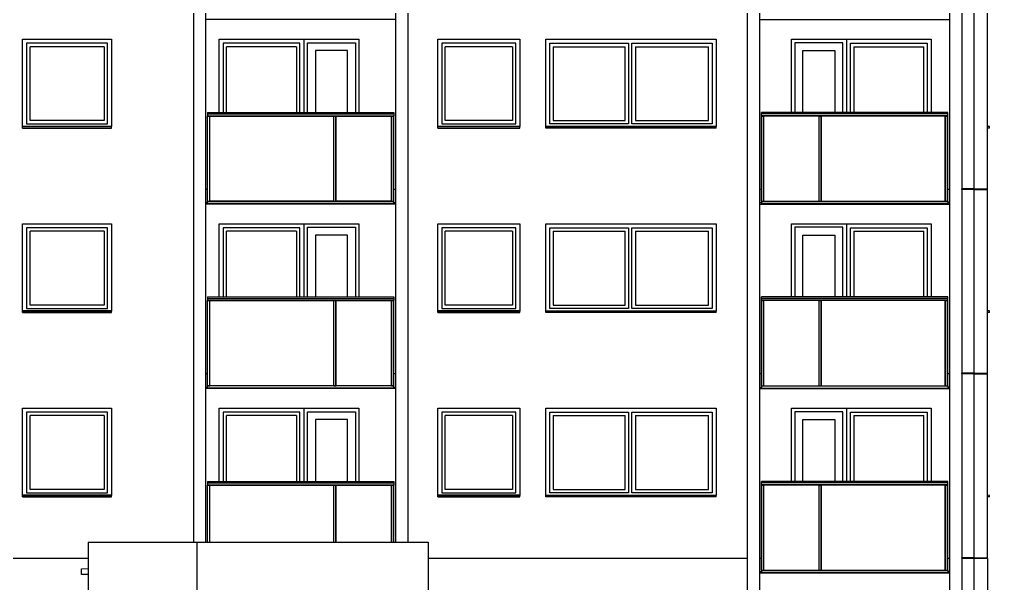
# Model space of a CAD drawing. Header units: millimetres. Extents: x 48 to 4070, y 10 to 629.
# Drawn here: x 3334.9 to 3620.8, y 158.4 to 324.8 of the extents above; entities that cross this region are included whole.
import ezdxf
from ezdxf.xclip import XClip

# ---------------------------------------------------------------- set-up
doc = ezdxf.new("R2010")
doc.units = ezdxf.units.MM
doc.header["$MEASUREMENT"] = 0
doc.header["$XCLIPFRAME"] = 0
for name, color, linetype in [('A--------P-', 7, 'Continuous'), ('A-01SC-----Ytterväggar2', 7, 'Continuous'), ('A1', 1, 'Continuous')]:
    doc.layers.add(name, color=color, linetype=linetype)

# ---------------------------------------------------------------- blocks, each defined once
blk = doc.blocks.new('Drawing_3_3', base_point=(3616.51, 55.57))
at = {"layer": 'A-01SC-----Ytterväggar2'}
for p, q in [((3386.18, 329.17), (3386.18, 274.77)), ((3389.78, 329.17), (3389.78, 274.77)), ((3445.78, 329.17), (3445.78, 274.77)), ((3449.38, 329.17), (3449.38, 274.77)), ((3549.38, 329.17), (3549.38, 274.77)), ((3552.98, 329.17), (3552.98, 274.77)), ((3608.98, 329.17), (3608.98, 274.77)), ((3612.58, 329.17), (3612.58, 274.77)), ((3386.18, 274.77), (3386.18, 220.37)), ((3389.78, 274.77), (3389.78, 220.37)), ((3445.78, 274.77), (3445.78, 220.37)), ((3449.38, 274.77), (3449.38, 220.37)), ((3549.38, 274.77), (3549.38, 220.37)), ((3552.98, 274.77), (3552.98, 220.37)), ((3608.98, 274.77), (3608.98, 220.37)), ((3612.58, 274.77), (3612.58, 274.87)), ((3612.58, 274.67), (3612.58, 274.77)), ((3612.58, 274.77), (3612.58, 220.37)), ((3386.18, 220.37), (3386.18, 170.67)), ((3389.78, 220.37), (3389.78, 170.67)), ((3445.78, 220.37), (3445.78, 170.67)), ((3449.38, 220.37), (3449.38, 170.67)), ((3549.38, 220.37), (3549.38, 165.97)), ((3552.98, 220.37), (3552.98, 165.97)), ((3608.98, 220.37), (3608.98, 165.97)), ((3612.58, 220.37), (3612.58, 220.47)), ((3612.58, 220.27), (3612.58, 220.37)), ((3612.58, 220.37), (3612.58, 165.97)), ((3549.38, 165.97), (3549.38, 111.57)), ((3552.98, 165.97), (3552.98, 111.57)), ((3608.98, 165.97), (3608.98, 111.57)), ((3612.58, 165.97), (3612.58, 166.07)), ((3612.58, 165.97), (3612.58, 111.57))]:
    blk.add_line(p, q, dxfattribs=at)
at = {"layer": 'A1'}
for p, q in [((3616.18, 329.07), (3616.18, 274.87)), ((3620.18, 274.87), (3620.18, 329.07)), ((3445.78, 324.77), (3389.78, 324.77)), ((3552.98, 324.77), (3608.98, 324.77)), ((3335.85, 293.22), (3335.85, 318.97)), ((3335.85, 318.97), (3362.05, 318.97)), ((3337.05, 317.77), (3337.05, 293.97)), ((3360.85, 317.77), (3337.05, 317.77)), ((3360.85, 293.97), (3360.85, 317.77)), ((3362.05, 318.97), (3362.05, 293.22)), ((3393.76, 297.37), (3393.76, 318.97)), ((3393.76, 318.97), (3434.96, 318.97)), ((3394.96, 317.77), (3394.96, 297.37)), ((3417.56, 317.77), (3394.96, 317.77)), ((3417.56, 297.37), (3417.56, 317.77)), ((3418.76, 318.97), (3418.76, 317.77)), ((3418.76, 317.77), (3418.76, 297.37)), ((3419.8, 297.37), (3419.8, 317.93)), ((3419.8, 317.93), (3433.92, 317.93)), ((3419.82, 297.37), (3419.82, 317.91)), ((3419.82, 317.91), (3433.9, 317.91)), ((3433.9, 317.91), (3433.9, 297.37)), ((3433.92, 317.93), (3433.92, 297.37)), ((3434.96, 318.97), (3434.96, 297.37)), ((3458.16, 318.97), (3482.36, 318.97)), ((3458.16, 293.22), (3458.16, 318.97)), ((3459.36, 317.77), (3459.36, 293.97)), ((3481.16, 317.77), (3459.36, 317.77)), ((3481.16, 293.97), (3481.16, 317.77)), ((3482.36, 318.97), (3482.36, 293.22)), ((3490, 293.22), (3490, 318.97)), ((3490, 318.97), (3540.2, 318.97)), ((3491.2, 293.97), (3491.2, 317.77)), ((3491.2, 317.77), (3514.4, 317.77)), ((3514.4, 317.77), (3514.4, 293.97)), ((3515.4, 293.97), (3515.4, 317.77)), ((3515.4, 317.77), (3539, 317.77)), ((3539, 317.77), (3539, 293.97)), ((3540.2, 318.97), (3540.2, 293.22)), ((3562.38, 297.37), (3562.38, 318.97)), ((3562.38, 318.97), (3603.58, 318.97)), ((3563.42, 317.93), (3563.42, 297.37)), ((3577.54, 317.93), (3563.42, 317.93)), ((3563.44, 317.77), (3563.42, 317.77)), ((3577.52, 317.91), (3563.44, 317.91)), ((3563.44, 317.91), (3563.44, 297.37)), ((3577.52, 297.37), (3577.52, 317.91)), ((3577.54, 317.77), (3577.52, 317.77)), ((3577.54, 297.37), (3577.54, 317.93)), ((3578.58, 318.97), (3578.58, 317.77)), ((3578.58, 317.77), (3578.58, 297.37)), ((3579.78, 297.37), (3579.78, 317.77)), ((3579.78, 317.77), (3602.38, 317.77)), ((3602.38, 317.77), (3602.38, 297.37)), ((3603.58, 318.97), (3603.58, 297.37)), ((3338.05, 294.97), (3338.05, 316.77)), ((3359.85, 316.77), (3338.05, 316.77)), ((3359.85, 316.77), (3359.85, 294.97)), ((3395.96, 297.37), (3395.96, 316.77)), ((3416.56, 316.77), (3395.96, 316.77)), ((3416.56, 316.77), (3416.56, 297.37)), ((3431.6, 315.61), (3422.12, 315.61)), ((3422.12, 315.61), (3422.12, 297.37)), ((3431.6, 297.37), (3431.6, 315.61)), ((3460.36, 294.97), (3460.36, 316.77)), ((3480.16, 316.77), (3460.36, 316.77)), ((3480.16, 316.77), (3480.16, 294.97)), ((3492.2, 316.77), (3492.2, 294.97)), ((3492.2, 316.77), (3513.4, 316.77)), ((3513.4, 294.97), (3513.4, 316.77)), ((3516.4, 316.77), (3516.4, 294.97)), ((3516.4, 316.77), (3538, 316.77)), ((3538, 294.97), (3538, 316.77)), ((3563.44, 316.77), (3563.42, 316.77)), ((3565.74, 315.61), (3575.22, 315.61)), ((3565.74, 297.37), (3565.74, 315.61)), ((3575.22, 315.61), (3575.22, 297.37)), ((3577.54, 316.77), (3577.52, 316.77)), ((3580.78, 316.77), (3580.78, 297.37)), ((3580.78, 316.77), (3601.38, 316.77)), ((3601.38, 297.37), (3601.38, 316.77)), ((3390.33, 297.37), (3390.33, 297.33)), ((3390.33, 297.37), (3445.23, 297.37)), ((3390.33, 297.33), (3390.33, 297.22)), ((3445.23, 297.37), (3445.23, 297.33)), ((3445.23, 297.33), (3445.23, 297.22)), ((3553.53, 297.33), (3553.53, 297.37)), ((3608.43, 297.37), (3553.53, 297.37)), ((3553.53, 297.22), (3553.53, 297.33)), ((3608.43, 297.33), (3608.43, 297.37)), ((3608.43, 297.22), (3608.43, 297.33)), ((3359.85, 294.97), (3338.05, 294.97)), ((3390.33, 297.22), (3390.33, 297.03)), ((3390.33, 297.03), (3390.33, 296.94)), ((3390.33, 296.94), (3390.33, 296.37)), ((3390.33, 296.94), (3445.23, 296.94)), ((3390.33, 296.37), (3390.33, 296.36)), ((3390.33, 296.37), (3445.23, 296.37)), ((3390.33, 296.36), (3390.33, 296.35)), ((3390.33, 296.35), (3390.33, 296.31)), ((3390.33, 296.35), (3445.23, 296.35)), ((3390.33, 296.31), (3390.33, 296.28)), ((3390.33, 296.31), (3445.23, 296.31)), ((3390.33, 296.28), (3390.33, 296.27)), ((3390.33, 296.27), (3390.35, 296.27)), ((3390.33, 271.17), (3390.33, 296.27)), ((3390.35, 296.27), (3390.37, 296.27)), ((3390.37, 296.27), (3390.99, 296.27)), ((3390.37, 271.17), (3390.37, 296.27)), ((3390.99, 296.27), (3391.02, 296.27)), ((3390.99, 271.17), (3390.99, 296.27)), ((3391.02, 296.27), (3391.03, 296.27)), ((3391.03, 296.27), (3427.53, 296.27)), ((3391.03, 271.17), (3391.03, 296.27)), ((3427.53, 296.27), (3427.54, 296.27)), ((3427.53, 271.17), (3427.53, 296.27)), ((3427.54, 296.27), (3427.57, 296.27)), ((3427.57, 296.27), (3428.19, 296.27)), ((3427.57, 271.17), (3427.57, 296.27)), ((3428.19, 296.27), (3428.22, 296.27)), ((3428.19, 271.17), (3428.19, 296.27)), ((3428.22, 296.27), (3428.23, 296.27)), ((3428.23, 296.27), (3444.53, 296.27)), ((3428.23, 271.17), (3428.23, 296.27)), ((3444.53, 296.27), (3444.54, 296.27)), ((3444.53, 271.17), (3444.53, 296.27)), ((3444.54, 296.27), (3444.57, 296.27)), ((3444.57, 296.27), (3445.19, 296.27)), ((3444.57, 271.17), (3444.57, 296.27)), ((3445.19, 296.27), (3445.22, 296.27)), ((3445.19, 271.17), (3445.19, 296.27)), ((3445.22, 296.27), (3445.23, 296.27)), ((3445.23, 297.22), (3445.23, 297.03)), ((3445.23, 297.03), (3445.23, 296.94)), ((3445.23, 296.94), (3445.23, 296.37)), ((3445.23, 296.37), (3445.23, 296.36)), ((3445.23, 296.36), (3445.23, 296.35)), ((3445.23, 296.35), (3445.23, 296.31)), ((3445.23, 296.31), (3445.23, 296.28)), ((3445.23, 296.28), (3445.23, 296.27)), ((3445.23, 271.17), (3445.23, 296.27)), ((3480.16, 294.97), (3460.36, 294.97)), ((3492.2, 294.97), (3513.4, 294.97)), ((3516.4, 294.97), (3538, 294.97)), ((3553.53, 297.03), (3553.53, 297.22)), ((3553.53, 296.94), (3553.53, 297.03)), ((3608.43, 296.94), (3553.53, 296.94)), ((3553.53, 296.37), (3553.53, 296.94)), ((3553.53, 296.36), (3553.53, 296.37)), ((3608.43, 296.37), (3553.53, 296.37)), ((3553.53, 296.35), (3553.53, 296.36)), ((3553.53, 296.31), (3553.53, 296.35)), ((3608.43, 296.35), (3553.53, 296.35)), ((3553.53, 296.28), (3553.53, 296.31)), ((3608.43, 296.31), (3553.53, 296.31)), ((3553.53, 296.27), (3553.53, 296.28)), ((3553.53, 296.27), (3553.55, 296.27)), ((3553.53, 271.17), (3553.53, 296.27)), ((3553.55, 296.27), (3553.57, 296.27)), ((3553.57, 296.27), (3554.19, 296.27)), ((3553.57, 271.17), (3553.57, 296.27)), ((3554.19, 296.27), (3554.22, 296.27)), ((3554.19, 271.17), (3554.19, 296.27)), ((3554.22, 296.27), (3554.23, 296.27)), ((3570.53, 296.27), (3554.23, 296.27)), ((3554.23, 271.17), (3554.23, 296.27)), ((3570.53, 296.27), (3570.55, 296.27)), ((3570.53, 271.17), (3570.53, 296.27)), ((3570.55, 296.27), (3570.57, 296.27)), ((3570.57, 296.27), (3571.19, 296.27)), ((3570.57, 271.17), (3570.57, 296.27)), ((3571.19, 296.27), (3571.22, 296.27)), ((3571.19, 271.17), (3571.19, 296.27)), ((3571.22, 296.27), (3571.23, 296.27)), ((3607.73, 296.27), (3571.23, 296.27)), ((3571.23, 271.17), (3571.23, 296.27)), ((3607.73, 296.27), (3607.74, 296.27)), ((3607.73, 271.17), (3607.73, 296.27)), ((3607.74, 296.27), (3607.77, 296.27)), ((3607.77, 296.27), (3608.39, 296.27)), ((3607.77, 271.17), (3607.77, 296.27)), ((3608.39, 296.27), (3608.42, 296.27)), ((3608.39, 271.17), (3608.39, 296.27)), ((3608.42, 296.27), (3608.43, 296.27)), ((3608.43, 297.03), (3608.43, 297.22)), ((3608.43, 296.94), (3608.43, 297.03)), ((3608.43, 296.37), (3608.43, 296.94)), ((3608.43, 296.36), (3608.43, 296.37)), ((3608.43, 296.35), (3608.43, 296.36)), ((3608.43, 296.31), (3608.43, 296.35)), ((3608.43, 296.28), (3608.43, 296.31)), ((3608.43, 296.27), (3608.43, 296.28)), ((3608.43, 271.17), (3608.43, 296.27)), ((3362.05, 293.27), (3335.85, 293.27)), ((3335.85, 293.22), (3335.85, 293.19)), ((3335.85, 293.19), (3362.05, 293.19)), ((3335.85, 292.77), (3335.85, 293.19)), ((3335.85, 292.77), (3362.05, 292.77)), ((3337.05, 293.97), (3360.85, 293.97)), ((3362.05, 293.19), (3362.05, 293.22)), ((3362.05, 292.77), (3362.05, 293.19)), ((3482.36, 293.27), (3458.16, 293.27)), ((3458.16, 293.22), (3458.16, 293.19)), ((3458.16, 293.19), (3482.36, 293.19)), ((3458.16, 292.77), (3458.16, 293.19)), ((3458.16, 292.77), (3482.36, 292.77)), ((3459.36, 293.97), (3481.16, 293.97)), ((3482.36, 293.19), (3482.36, 293.22)), ((3482.36, 292.77), (3482.36, 293.19)), ((3490, 293.27), (3540.2, 293.27)), ((3490, 293.19), (3490, 293.22)), ((3540.2, 293.19), (3490, 293.19)), ((3490, 292.77), (3490, 293.19)), ((3540.2, 292.77), (3490, 292.77)), ((3514.4, 293.97), (3491.2, 293.97)), ((3539, 293.97), (3515.4, 293.97)), ((3540.2, 293.22), (3540.2, 293.19)), ((3540.2, 292.77), (3540.2, 293.19)), ((3620.78, 293.24), (3620.18, 293.27)), ((3620.78, 292.77), (3620.18, 292.77)), ((3620.78, 292.77), (3620.78, 293.24)), ((3389.78, 274.77), (3390.33, 274.77)), ((3445.23, 274.77), (3445.78, 274.77)), ((3552.98, 274.77), (3553.53, 274.77)), ((3608.43, 274.77), (3608.98, 274.77)), ((3616.18, 274.87), (3612.58, 274.87)), ((3616.18, 274.67), (3612.58, 274.67)), ((3616.18, 274.87), (3620.18, 274.87)), ((3616.18, 274.67), (3616.18, 220.47)), ((3616.18, 274.67), (3620.18, 274.67)), ((3620.18, 220.47), (3620.18, 274.67)), ((3389.78, 270.77), (3390.33, 270.77)), ((3445.78, 270.37), (3389.78, 270.37)), ((3390.33, 271.16), (3390.33, 271.17)), ((3390.33, 271.17), (3390.35, 271.17)), ((3390.33, 271.13), (3390.33, 271.16)), ((3390.33, 270.51), (3390.33, 271.13)), ((3445.23, 271.13), (3390.33, 271.13)), ((3390.33, 270.48), (3390.33, 270.51)), ((3445.23, 270.51), (3390.33, 270.51)), ((3390.33, 270.47), (3390.33, 270.48)), ((3445.23, 270.47), (3390.33, 270.47)), ((3390.35, 271.17), (3390.37, 271.17)), ((3390.37, 271.17), (3390.99, 271.17)), ((3390.99, 271.17), (3391.02, 271.17)), ((3391.02, 271.17), (3391.03, 271.17)), ((3427.53, 271.17), (3391.03, 271.17)), ((3427.53, 271.17), (3427.54, 271.17)), ((3427.54, 271.17), (3427.57, 271.17)), ((3427.57, 271.17), (3428.19, 271.17)), ((3428.19, 271.17), (3428.22, 271.17)), ((3428.22, 271.17), (3428.23, 271.17)), ((3444.53, 271.17), (3428.23, 271.17)), ((3444.53, 271.17), (3444.54, 271.17)), ((3444.54, 271.17), (3444.57, 271.17)), ((3444.57, 271.17), (3445.19, 271.17)), ((3445.19, 271.17), (3445.22, 271.17)), ((3445.22, 271.17), (3445.23, 271.17)), ((3445.23, 271.16), (3445.23, 271.17)), ((3445.23, 271.13), (3445.23, 271.16)), ((3445.23, 270.51), (3445.23, 271.13)), ((3445.23, 270.77), (3445.78, 270.77)), ((3445.23, 270.48), (3445.23, 270.51)), ((3445.23, 270.47), (3445.23, 270.48)), ((3552.98, 270.77), (3553.53, 270.77)), ((3552.98, 270.37), (3608.98, 270.37)), ((3553.53, 271.17), (3553.53, 271.16)), ((3553.53, 271.17), (3553.55, 271.17)), ((3553.53, 271.16), (3553.53, 271.13)), ((3553.53, 271.13), (3553.53, 270.51)), ((3553.53, 271.13), (3608.43, 271.13)), ((3553.53, 270.51), (3553.53, 270.48)), ((3553.53, 270.51), (3608.43, 270.51)), ((3553.53, 270.48), (3553.53, 270.47)), ((3553.53, 270.47), (3608.43, 270.47)), ((3553.55, 271.17), (3553.57, 271.17)), ((3553.57, 271.17), (3554.19, 271.17)), ((3554.19, 271.17), (3554.22, 271.17)), ((3554.22, 271.17), (3554.23, 271.17)), ((3554.23, 271.17), (3570.53, 271.17)), ((3570.53, 271.17), (3570.55, 271.17)), ((3570.55, 271.17), (3570.57, 271.17)), ((3570.57, 271.17), (3571.19, 271.17)), ((3571.19, 271.17), (3571.22, 271.17)), ((3571.22, 271.17), (3571.23, 271.17)), ((3571.23, 271.17), (3607.73, 271.17)), ((3607.73, 271.17), (3607.74, 271.17)), ((3607.74, 271.17), (3607.77, 271.17)), ((3607.77, 271.17), (3608.39, 271.17)), ((3608.39, 271.17), (3608.42, 271.17)), ((3608.42, 271.17), (3608.43, 271.17)), ((3608.43, 271.17), (3608.43, 271.16)), ((3608.43, 271.16), (3608.43, 271.13)), ((3608.43, 271.13), (3608.43, 270.51)), ((3608.43, 270.77), (3608.98, 270.77)), ((3608.43, 270.51), (3608.43, 270.48)), ((3608.43, 270.48), (3608.43, 270.47)), ((3335.85, 238.82), (3335.85, 264.57)), ((3335.85, 264.57), (3362.05, 264.57)), ((3337.05, 263.37), (3337.05, 239.57)), ((3360.85, 263.37), (3337.05, 263.37)), ((3360.85, 239.57), (3360.85, 263.37)), ((3362.05, 264.57), (3362.05, 238.82)), ((3393.76, 242.97), (3393.76, 264.57)), ((3393.76, 264.57), (3434.96, 264.57)), ((3394.96, 263.37), (3394.96, 242.97)), ((3417.56, 263.37), (3394.96, 263.37)), ((3417.56, 242.97), (3417.56, 263.37)), ((3418.76, 264.57), (3418.76, 263.37)), ((3418.76, 263.37), (3418.76, 242.97)), ((3419.8, 242.97), (3419.8, 263.53)), ((3419.8, 263.53), (3433.92, 263.53)), ((3419.82, 242.97), (3419.82, 263.51)), ((3419.82, 263.51), (3433.9, 263.51)), ((3433.9, 263.51), (3433.9, 242.97)), ((3433.92, 263.53), (3433.92, 242.97)), ((3434.96, 264.57), (3434.96, 242.97)), ((3458.16, 264.57), (3482.36, 264.57)), ((3458.16, 238.82), (3458.16, 264.57)), ((3459.36, 263.37), (3459.36, 239.57)), ((3481.16, 263.37), (3459.36, 263.37)), ((3481.16, 239.57), (3481.16, 263.37)), ((3482.36, 264.57), (3482.36, 238.82)), ((3490, 238.82), (3490, 264.57)), ((3490, 264.57), (3540.2, 264.57)), ((3491.2, 239.57), (3491.2, 263.37)), ((3491.2, 263.37), (3514.4, 263.37)), ((3514.4, 263.37), (3514.4, 239.57)), ((3515.4, 239.57), (3515.4, 263.37)), ((3515.4, 263.37), (3539, 263.37)), ((3539, 263.37), (3539, 239.57)), ((3540.2, 264.57), (3540.2, 238.82)), ((3562.38, 242.97), (3562.38, 264.57)), ((3562.38, 264.57), (3603.58, 264.57)), ((3563.42, 263.53), (3563.42, 242.97)), ((3577.54, 263.53), (3563.42, 263.53)), ((3563.44, 263.37), (3563.42, 263.37)), ((3577.52, 263.51), (3563.44, 263.51)), ((3563.44, 263.51), (3563.44, 242.97)), ((3577.52, 242.97), (3577.52, 263.51)), ((3577.54, 263.37), (3577.52, 263.37)), ((3577.54, 242.97), (3577.54, 263.53)), ((3578.58, 264.57), (3578.58, 263.37)), ((3578.58, 263.37), (3578.58, 242.97)), ((3579.78, 242.97), (3579.78, 263.37)), ((3579.78, 263.37), (3602.38, 263.37)), ((3602.38, 263.37), (3602.38, 242.97)), ((3603.58, 264.57), (3603.58, 242.97)), ((3338.05, 240.57), (3338.05, 262.37)), ((3359.85, 262.37), (3338.05, 262.37)), ((3359.85, 262.37), (3359.85, 240.57)), ((3395.96, 242.97), (3395.96, 262.37)), ((3416.56, 262.37), (3395.96, 262.37)), ((3416.56, 262.37), (3416.56, 242.97)), ((3431.6, 261.21), (3422.12, 261.21)), ((3422.12, 261.21), (3422.12, 242.97)), ((3431.6, 242.97), (3431.6, 261.21)), ((3460.36, 240.57), (3460.36, 262.37)), ((3480.16, 262.37), (3460.36, 262.37)), ((3480.16, 262.37), (3480.16, 240.57)), ((3492.2, 262.37), (3492.2, 240.57)), ((3492.2, 262.37), (3513.4, 262.37)), ((3513.4, 240.57), (3513.4, 262.37)), ((3516.4, 262.37), (3516.4, 240.57)), ((3516.4, 262.37), (3538, 262.37)), ((3538, 240.57), (3538, 262.37)), ((3563.44, 262.37), (3563.42, 262.37)), ((3565.74, 261.21), (3575.22, 261.21)), ((3565.74, 242.97), (3565.74, 261.21)), ((3575.22, 261.21), (3575.22, 242.97)), ((3577.54, 262.37), (3577.52, 262.37)), ((3580.78, 262.37), (3580.78, 242.97)), ((3580.78, 262.37), (3601.38, 262.37)), ((3601.38, 242.97), (3601.38, 262.37)), ((3359.85, 240.57), (3338.05, 240.57)), ((3390.33, 242.97), (3390.33, 242.93)), ((3390.33, 242.97), (3445.23, 242.97)), ((3390.33, 242.93), (3390.33, 242.82)), ((3390.33, 242.82), (3390.33, 242.63)), ((3390.33, 242.63), (3390.33, 242.54)), ((3390.33, 242.54), (3390.33, 241.97)), ((3390.33, 242.54), (3445.23, 242.54)), ((3390.33, 241.97), (3390.33, 241.96)), ((3390.33, 241.97), (3445.23, 241.97)), ((3390.33, 241.96), (3390.33, 241.95)), ((3390.33, 241.95), (3390.33, 241.91)), ((3390.33, 241.95), (3445.23, 241.95)), ((3390.33, 241.91), (3390.33, 241.88)), ((3390.33, 241.91), (3445.23, 241.91)), ((3390.33, 241.88), (3390.33, 241.87)), ((3390.33, 241.87), (3390.35, 241.87)), ((3390.33, 216.77), (3390.33, 241.87)), ((3390.35, 241.87), (3390.37, 241.87)), ((3390.37, 241.87), (3390.99, 241.87)), ((3390.37, 216.77), (3390.37, 241.87)), ((3390.99, 241.87), (3391.02, 241.87)), ((3390.99, 216.77), (3390.99, 241.87)), ((3391.02, 241.87), (3391.03, 241.87)), ((3391.03, 241.87), (3427.53, 241.87)), ((3391.03, 216.77), (3391.03, 241.87)), ((3427.53, 241.87), (3427.54, 241.87)), ((3427.53, 216.77), (3427.53, 241.87)), ((3427.54, 241.87), (3427.57, 241.87)), ((3427.57, 241.87), (3428.19, 241.87)), ((3427.57, 216.77), (3427.57, 241.87)), ((3428.19, 241.87), (3428.22, 241.87)), ((3428.19, 216.77), (3428.19, 241.87)), ((3428.22, 241.87), (3428.23, 241.87)), ((3428.23, 241.87), (3444.53, 241.87)), ((3428.23, 216.77), (3428.23, 241.87)), ((3444.53, 241.87), (3444.54, 241.87)), ((3444.53, 216.77), (3444.53, 241.87)), ((3444.54, 241.87), (3444.57, 241.87)), ((3444.57, 241.87), (3445.19, 241.87)), ((3444.57, 216.77), (3444.57, 241.87)), ((3445.19, 241.87), (3445.22, 241.87)), ((3445.19, 216.77), (3445.19, 241.87)), ((3445.22, 241.87), (3445.23, 241.87)), ((3445.23, 242.97), (3445.23, 242.93)), ((3445.23, 242.93), (3445.23, 242.82)), ((3445.23, 242.82), (3445.23, 242.63)), ((3445.23, 242.63), (3445.23, 242.54)), ((3445.23, 242.54), (3445.23, 241.97)), ((3445.23, 241.97), (3445.23, 241.96)), ((3445.23, 241.96), (3445.23, 241.95)), ((3445.23, 241.95), (3445.23, 241.91)), ((3445.23, 241.91), (3445.23, 241.88)), ((3445.23, 241.88), (3445.23, 241.87)), ((3445.23, 216.77), (3445.23, 241.87)), ((3480.16, 240.57), (3460.36, 240.57)), ((3492.2, 240.57), (3513.4, 240.57)), ((3516.4, 240.57), (3538, 240.57)), ((3553.53, 242.93), (3553.53, 242.97)), ((3608.43, 242.97), (3553.53, 242.97)), ((3553.53, 242.82), (3553.53, 242.93)), ((3553.53, 242.63), (3553.53, 242.82)), ((3553.53, 242.54), (3553.53, 242.63)), ((3608.43, 242.54), (3553.53, 242.54)), ((3553.53, 241.97), (3553.53, 242.54)), ((3553.53, 241.96), (3553.53, 241.97)), ((3608.43, 241.97), (3553.53, 241.97)), ((3553.53, 241.95), (3553.53, 241.96)), ((3553.53, 241.91), (3553.53, 241.95)), ((3608.43, 241.95), (3553.53, 241.95)), ((3553.53, 241.88), (3553.53, 241.91)), ((3608.43, 241.91), (3553.53, 241.91)), ((3553.53, 241.87), (3553.53, 241.88)), ((3553.53, 241.87), (3553.55, 241.87)), ((3553.53, 216.77), (3553.53, 241.87)), ((3553.55, 241.87), (3553.57, 241.87)), ((3553.57, 241.87), (3554.19, 241.87)), ((3553.57, 216.77), (3553.57, 241.87)), ((3554.19, 241.87), (3554.22, 241.87)), ((3554.19, 216.77), (3554.19, 241.87)), ((3554.22, 241.87), (3554.23, 241.87)), ((3570.53, 241.87), (3554.23, 241.87)), ((3554.23, 216.77), (3554.23, 241.87)), ((3570.53, 241.87), (3570.55, 241.87)), ((3570.53, 216.77), (3570.53, 241.87)), ((3570.55, 241.87), (3570.57, 241.87)), ((3570.57, 241.87), (3571.19, 241.87)), ((3570.57, 216.77), (3570.57, 241.87)), ((3571.19, 241.87), (3571.22, 241.87)), ((3571.19, 216.77), (3571.19, 241.87)), ((3571.22, 241.87), (3571.23, 241.87)), ((3607.73, 241.87), (3571.23, 241.87)), ((3571.23, 216.77), (3571.23, 241.87)), ((3607.73, 241.87), (3607.74, 241.87)), ((3607.73, 216.77), (3607.73, 241.87)), ((3607.74, 241.87), (3607.77, 241.87)), ((3607.77, 241.87), (3608.39, 241.87)), ((3607.77, 216.77), (3607.77, 241.87)), ((3608.39, 241.87), (3608.42, 241.87)), ((3608.39, 216.77), (3608.39, 241.87)), ((3608.42, 241.87), (3608.43, 241.87)), ((3608.43, 242.93), (3608.43, 242.97)), ((3608.43, 242.82), (3608.43, 242.93)), ((3608.43, 242.63), (3608.43, 242.82)), ((3608.43, 242.54), (3608.43, 242.63)), ((3608.43, 241.97), (3608.43, 242.54)), ((3608.43, 241.96), (3608.43, 241.97)), ((3608.43, 241.95), (3608.43, 241.96)), ((3608.43, 241.91), (3608.43, 241.95)), ((3608.43, 241.88), (3608.43, 241.91)), ((3608.43, 241.87), (3608.43, 241.88)), ((3608.43, 216.77), (3608.43, 241.87)), ((3362.05, 238.87), (3335.85, 238.87)), ((3335.85, 238.82), (3335.85, 238.79)), ((3335.85, 238.79), (3362.05, 238.79)), ((3335.85, 238.37), (3335.85, 238.79)), ((3335.85, 238.37), (3362.05, 238.37)), ((3337.05, 239.57), (3360.85, 239.57)), ((3362.05, 238.79), (3362.05, 238.82)), ((3362.05, 238.37), (3362.05, 238.79)), ((3482.36, 238.87), (3458.16, 238.87)), ((3458.16, 238.82), (3458.16, 238.79)), ((3458.16, 238.79), (3482.36, 238.79)), ((3458.16, 238.37), (3458.16, 238.79)), ((3458.16, 238.37), (3482.36, 238.37)), ((3459.36, 239.57), (3481.16, 239.57)), ((3482.36, 238.79), (3482.36, 238.82)), ((3482.36, 238.37), (3482.36, 238.79)), ((3490, 238.87), (3540.2, 238.87)), ((3490, 238.79), (3490, 238.82)), ((3540.2, 238.79), (3490, 238.79)), ((3490, 238.37), (3490, 238.79)), ((3540.2, 238.37), (3490, 238.37)), ((3514.4, 239.57), (3491.2, 239.57)), ((3539, 239.57), (3515.4, 239.57)), ((3540.2, 238.82), (3540.2, 238.79)), ((3540.2, 238.37), (3540.2, 238.79)), ((3620.78, 238.84), (3620.18, 238.87)), ((3620.78, 238.37), (3620.18, 238.37)), ((3620.78, 238.37), (3620.78, 238.84)), ((3389.78, 220.37), (3390.33, 220.37)), ((3445.23, 220.37), (3445.78, 220.37)), ((3552.98, 220.37), (3553.53, 220.37)), ((3608.43, 220.37), (3608.98, 220.37)), ((3616.18, 220.47), (3612.58, 220.47)), ((3616.18, 220.27), (3612.58, 220.27)), ((3616.18, 220.47), (3620.18, 220.47)), ((3616.18, 220.27), (3616.18, 166.07)), ((3616.18, 220.27), (3620.18, 220.27)), ((3620.18, 166.07), (3620.18, 220.27)), ((3389.78, 216.37), (3390.33, 216.37)), ((3445.78, 215.97), (3389.78, 215.97)), ((3390.33, 216.76), (3390.33, 216.77)), ((3390.33, 216.77), (3390.35, 216.77)), ((3390.33, 216.73), (3390.33, 216.76)), ((3390.33, 216.11), (3390.33, 216.73)), ((3445.23, 216.73), (3390.33, 216.73)), ((3390.33, 216.08), (3390.33, 216.11)), ((3445.23, 216.11), (3390.33, 216.11)), ((3390.33, 216.07), (3390.33, 216.08)), ((3445.23, 216.07), (3390.33, 216.07)), ((3390.35, 216.77), (3390.37, 216.77)), ((3390.37, 216.77), (3390.99, 216.77)), ((3390.99, 216.77), (3391.02, 216.77)), ((3391.02, 216.77), (3391.03, 216.77)), ((3427.53, 216.77), (3391.03, 216.77)), ((3427.53, 216.77), (3427.54, 216.77)), ((3427.54, 216.77), (3427.57, 216.77)), ((3427.57, 216.77), (3428.19, 216.77)), ((3428.19, 216.77), (3428.22, 216.77)), ((3428.22, 216.77), (3428.23, 216.77)), ((3444.53, 216.77), (3428.23, 216.77)), ((3444.53, 216.77), (3444.54, 216.77)), ((3444.54, 216.77), (3444.57, 216.77)), ((3444.57, 216.77), (3445.19, 216.77)), ((3445.19, 216.77), (3445.22, 216.77)), ((3445.22, 216.77), (3445.23, 216.77)), ((3445.23, 216.76), (3445.23, 216.77)), ((3445.23, 216.73), (3445.23, 216.76)), ((3445.23, 216.11), (3445.23, 216.73)), ((3445.23, 216.37), (3445.78, 216.37)), ((3445.23, 216.08), (3445.23, 216.11)), ((3445.23, 216.07), (3445.23, 216.08)), ((3552.98, 216.37), (3553.53, 216.37)), ((3552.98, 215.97), (3608.98, 215.97)), ((3553.53, 216.77), (3553.53, 216.76)), ((3553.53, 216.77), (3553.55, 216.77)), ((3553.53, 216.76), (3553.53, 216.73)), ((3553.53, 216.73), (3553.53, 216.11)), ((3553.53, 216.73), (3608.43, 216.73)), ((3553.53, 216.11), (3553.53, 216.08)), ((3553.53, 216.11), (3608.43, 216.11)), ((3553.53, 216.08), (3553.53, 216.07)), ((3553.53, 216.07), (3608.43, 216.07)), ((3553.55, 216.77), (3553.57, 216.77)), ((3553.57, 216.77), (3554.19, 216.77)), ((3554.19, 216.77), (3554.22, 216.77)), ((3554.22, 216.77), (3554.23, 216.77)), ((3554.23, 216.77), (3570.53, 216.77)), ((3570.53, 216.77), (3570.55, 216.77)), ((3570.55, 216.77), (3570.57, 216.77)), ((3570.57, 216.77), (3571.19, 216.77)), ((3571.19, 216.77), (3571.22, 216.77)), ((3571.22, 216.77), (3571.23, 216.77)), ((3571.23, 216.77), (3607.73, 216.77)), ((3607.73, 216.77), (3607.74, 216.77)), ((3607.74, 216.77), (3607.77, 216.77)), ((3607.77, 216.77), (3608.39, 216.77)), ((3608.39, 216.77), (3608.42, 216.77)), ((3608.42, 216.77), (3608.43, 216.77)), ((3608.43, 216.77), (3608.43, 216.76)), ((3608.43, 216.76), (3608.43, 216.73)), ((3608.43, 216.73), (3608.43, 216.11)), ((3608.43, 216.37), (3608.98, 216.37)), ((3608.43, 216.11), (3608.43, 216.08)), ((3608.43, 216.08), (3608.43, 216.07)), ((3335.85, 184.42), (3335.85, 210.17)), ((3335.85, 210.17), (3362.05, 210.17)), ((3337.05, 208.97), (3337.05, 185.17)), ((3360.85, 208.97), (3337.05, 208.97)), ((3360.85, 185.17), (3360.85, 208.97)), ((3362.05, 210.17), (3362.05, 184.42)), ((3393.76, 188.57), (3393.76, 210.17)), ((3393.76, 210.17), (3434.96, 210.17)), ((3394.96, 208.97), (3394.96, 188.57)), ((3417.56, 208.97), (3394.96, 208.97)), ((3417.56, 188.57), (3417.56, 208.97)), ((3418.76, 210.17), (3418.76, 208.97)), ((3418.76, 208.97), (3418.76, 188.57)), ((3419.8, 188.57), (3419.8, 209.13)), ((3419.8, 209.13), (3433.92, 209.13)), ((3419.82, 188.57), (3419.82, 209.11)), ((3419.82, 209.11), (3433.9, 209.11)), ((3433.9, 209.11), (3433.9, 188.57)), ((3433.92, 209.13), (3433.92, 188.57)), ((3434.96, 210.17), (3434.96, 188.57)), ((3458.16, 210.17), (3482.36, 210.17)), ((3458.16, 184.42), (3458.16, 210.17)), ((3459.36, 208.97), (3459.36, 185.17)), ((3481.16, 208.97), (3459.36, 208.97)), ((3481.16, 185.17), (3481.16, 208.97)), ((3482.36, 210.17), (3482.36, 184.42)), ((3490, 184.42), (3490, 210.17)), ((3490, 210.17), (3540.2, 210.17)), ((3491.2, 185.17), (3491.2, 208.97)), ((3491.2, 208.97), (3514.4, 208.97)), ((3514.4, 208.97), (3514.4, 185.17)), ((3515.4, 185.17), (3515.4, 208.97)), ((3515.4, 208.97), (3539, 208.97)), ((3539, 208.97), (3539, 185.17)), ((3540.2, 210.17), (3540.2, 184.42)), ((3562.38, 188.57), (3562.38, 210.17)), ((3562.38, 210.17), (3603.58, 210.17)), ((3563.42, 209.13), (3563.42, 188.57)), ((3577.54, 209.13), (3563.42, 209.13)), ((3563.44, 208.97), (3563.42, 208.97)), ((3577.52, 209.11), (3563.44, 209.11)), ((3563.44, 209.11), (3563.44, 188.57)), ((3577.52, 188.57), (3577.52, 209.11)), ((3577.54, 208.97), (3577.52, 208.97)), ((3577.54, 188.57), (3577.54, 209.13)), ((3578.58, 210.17), (3578.58, 208.97)), ((3578.58, 208.97), (3578.58, 188.57)), ((3579.78, 188.57), (3579.78, 208.97)), ((3579.78, 208.97), (3602.38, 208.97)), ((3602.38, 208.97), (3602.38, 188.57)), ((3603.58, 210.17), (3603.58, 188.57)), ((3338.05, 186.17), (3338.05, 207.97)), ((3359.85, 207.97), (3338.05, 207.97)), ((3359.85, 207.97), (3359.85, 186.17)), ((3395.96, 188.57), (3395.96, 207.97)), ((3416.56, 207.97), (3395.96, 207.97)), ((3416.56, 207.97), (3416.56, 188.57)), ((3431.6, 206.81), (3422.12, 206.81)), ((3422.12, 206.81), (3422.12, 188.57)), ((3431.6, 188.57), (3431.6, 206.81)), ((3460.36, 186.17), (3460.36, 207.97)), ((3480.16, 207.97), (3460.36, 207.97)), ((3480.16, 207.97), (3480.16, 186.17)), ((3492.2, 207.97), (3492.2, 186.17)), ((3492.2, 207.97), (3513.4, 207.97)), ((3513.4, 186.17), (3513.4, 207.97)), ((3516.4, 207.97), (3516.4, 186.17)), ((3516.4, 207.97), (3538, 207.97)), ((3538, 186.17), (3538, 207.97)), ((3563.44, 207.97), (3563.42, 207.97)), ((3565.74, 206.81), (3575.22, 206.81)), ((3565.74, 188.57), (3565.74, 206.81)), ((3575.22, 206.81), (3575.22, 188.57)), ((3577.54, 207.97), (3577.52, 207.97)), ((3580.78, 207.97), (3580.78, 188.57)), ((3580.78, 207.97), (3601.38, 207.97)), ((3601.38, 188.57), (3601.38, 207.97)), ((3359.85, 186.17), (3338.05, 186.17)), ((3390.33, 188.57), (3390.33, 188.53)), ((3390.33, 188.57), (3445.23, 188.57)), ((3390.33, 188.53), (3390.33, 188.42)), ((3390.33, 188.42), (3390.33, 188.23)), ((3390.33, 188.23), (3390.33, 188.14)), ((3390.33, 188.14), (3390.33, 187.57)), ((3390.33, 188.14), (3445.23, 188.14)), ((3390.33, 187.57), (3390.33, 187.56)), ((3390.33, 187.57), (3445.23, 187.57)), ((3390.33, 187.56), (3390.33, 187.55)), ((3390.33, 187.55), (3390.33, 187.51)), ((3390.33, 187.55), (3445.23, 187.55)), ((3390.33, 187.51), (3390.33, 187.48)), ((3390.33, 187.51), (3445.23, 187.51)), ((3390.33, 187.48), (3390.33, 187.47)), ((3390.33, 187.47), (3390.35, 187.47)), ((3390.33, 170.67), (3390.33, 187.47)), ((3390.35, 187.47), (3390.37, 187.47)), ((3390.37, 187.47), (3390.99, 187.47)), ((3390.37, 170.67), (3390.37, 187.47)), ((3390.99, 187.47), (3391.02, 187.47)), ((3390.99, 170.67), (3390.99, 187.47)), ((3391.02, 187.47), (3391.03, 187.47)), ((3391.03, 187.47), (3427.53, 187.47)), ((3391.03, 170.67), (3391.03, 187.47)), ((3427.53, 187.47), (3427.54, 187.47)), ((3427.53, 170.67), (3427.53, 187.47)), ((3427.54, 187.47), (3427.57, 187.47)), ((3427.57, 187.47), (3428.19, 187.47)), ((3427.57, 170.67), (3427.57, 187.47)), ((3428.19, 187.47), (3428.22, 187.47)), ((3428.19, 170.67), (3428.19, 187.47)), ((3428.22, 187.47), (3428.23, 187.47)), ((3428.23, 187.47), (3444.53, 187.47)), ((3428.23, 170.67), (3428.23, 187.47)), ((3444.53, 187.47), (3444.54, 187.47)), ((3444.53, 170.67), (3444.53, 187.47)), ((3444.54, 187.47), (3444.57, 187.47)), ((3444.57, 187.47), (3445.19, 187.47)), ((3444.57, 170.67), (3444.57, 187.47)), ((3445.19, 187.47), (3445.22, 187.47)), ((3445.19, 170.67), (3445.19, 187.47)), ((3445.22, 187.47), (3445.23, 187.47)), ((3445.23, 188.57), (3445.23, 188.53)), ((3445.23, 188.53), (3445.23, 188.42)), ((3445.23, 188.42), (3445.23, 188.23)), ((3445.23, 188.23), (3445.23, 188.14)), ((3445.23, 188.14), (3445.23, 187.57)), ((3445.23, 187.57), (3445.23, 187.56)), ((3445.23, 187.56), (3445.23, 187.55)), ((3445.23, 187.55), (3445.23, 187.51)), ((3445.23, 187.51), (3445.23, 187.48)), ((3445.23, 187.48), (3445.23, 187.47)), ((3445.23, 170.67), (3445.23, 187.47)), ((3480.16, 186.17), (3460.36, 186.17)), ((3492.2, 186.17), (3513.4, 186.17)), ((3516.4, 186.17), (3538, 186.17)), ((3553.53, 188.53), (3553.53, 188.57)), ((3608.43, 188.57), (3553.53, 188.57)), ((3553.53, 188.42), (3553.53, 188.53)), ((3553.53, 188.23), (3553.53, 188.42)), ((3553.53, 188.14), (3553.53, 188.23)), ((3608.43, 188.14), (3553.53, 188.14)), ((3553.53, 187.57), (3553.53, 188.14)), ((3553.53, 187.56), (3553.53, 187.57)), ((3608.43, 187.57), (3553.53, 187.57)), ((3553.53, 187.55), (3553.53, 187.56)), ((3553.53, 187.51), (3553.53, 187.55)), ((3608.43, 187.55), (3553.53, 187.55)), ((3553.53, 187.48), (3553.53, 187.51)), ((3608.43, 187.51), (3553.53, 187.51)), ((3553.53, 187.47), (3553.53, 187.48)), ((3553.53, 187.47), (3553.55, 187.47)), ((3553.53, 162.37), (3553.53, 187.47)), ((3553.55, 187.47), (3553.57, 187.47)), ((3553.57, 187.47), (3554.19, 187.47)), ((3553.57, 162.37), (3553.57, 187.47)), ((3554.19, 187.47), (3554.22, 187.47)), ((3554.19, 162.37), (3554.19, 187.47)), ((3554.22, 187.47), (3554.23, 187.47)), ((3570.53, 187.47), (3554.23, 187.47)), ((3554.23, 162.37), (3554.23, 187.47)), ((3570.53, 187.47), (3570.55, 187.47)), ((3570.53, 162.37), (3570.53, 187.47)), ((3570.55, 187.47), (3570.57, 187.47)), ((3570.57, 187.47), (3571.19, 187.47)), ((3570.57, 162.37), (3570.57, 187.47)), ((3571.19, 187.47), (3571.22, 187.47)), ((3571.19, 162.37), (3571.19, 187.47)), ((3571.22, 187.47), (3571.23, 187.47)), ((3607.73, 187.47), (3571.23, 187.47)), ((3571.23, 162.37), (3571.23, 187.47)), ((3607.73, 187.47), (3607.74, 187.47)), ((3607.73, 162.37), (3607.73, 187.47)), ((3607.74, 187.47), (3607.77, 187.47)), ((3607.77, 187.47), (3608.39, 187.47)), ((3607.77, 162.37), (3607.77, 187.47)), ((3608.39, 187.47), (3608.42, 187.47)), ((3608.39, 162.37), (3608.39, 187.47)), ((3608.42, 187.47), (3608.43, 187.47)), ((3608.43, 188.53), (3608.43, 188.57)), ((3608.43, 188.42), (3608.43, 188.53)), ((3608.43, 188.23), (3608.43, 188.42)), ((3608.43, 188.14), (3608.43, 188.23)), ((3608.43, 187.57), (3608.43, 188.14)), ((3608.43, 187.56), (3608.43, 187.57)), ((3608.43, 187.55), (3608.43, 187.56)), ((3608.43, 187.51), (3608.43, 187.55)), ((3608.43, 187.48), (3608.43, 187.51)), ((3608.43, 187.47), (3608.43, 187.48)), ((3608.43, 162.37), (3608.43, 187.47)), ((3362.05, 184.47), (3335.85, 184.47)), ((3335.85, 184.42), (3335.85, 184.39)), ((3335.85, 184.39), (3362.05, 184.39)), ((3335.85, 183.97), (3335.85, 184.39)), ((3335.85, 183.97), (3362.05, 183.97)), ((3337.05, 185.17), (3360.85, 185.17)), ((3362.05, 184.39), (3362.05, 184.42)), ((3362.05, 183.97), (3362.05, 184.39)), ((3482.36, 184.47), (3458.16, 184.47)), ((3458.16, 184.42), (3458.16, 184.39)), ((3458.16, 184.39), (3482.36, 184.39)), ((3458.16, 183.97), (3458.16, 184.39)), ((3458.16, 183.97), (3482.36, 183.97)), ((3459.36, 185.17), (3481.16, 185.17)), ((3482.36, 184.39), (3482.36, 184.42)), ((3482.36, 183.97), (3482.36, 184.39)), ((3490, 184.47), (3540.2, 184.47)), ((3490, 184.39), (3490, 184.42)), ((3540.2, 184.39), (3490, 184.39)), ((3490, 183.97), (3490, 184.39)), ((3540.2, 183.97), (3490, 183.97)), ((3514.4, 185.17), (3491.2, 185.17)), ((3539, 185.17), (3515.4, 185.17)), ((3540.2, 184.42), (3540.2, 184.39)), ((3540.2, 183.97), (3540.2, 184.39)), ((3620.78, 184.44), (3620.18, 184.47)), ((3620.78, 183.97), (3620.18, 183.97)), ((3620.78, 183.97), (3620.78, 184.44)), ((3355.19, 170.67), (3387.19, 170.67)), ((3355.19, 170.67), (3355.19, 155.67)), ((3387.19, 170.67), (3455.38, 170.67)), ((3387.19, 170.67), (3387.19, 155.67)), ((3455.38, 170.67), (3455.38, 155.67)), ((3102.18, 165.97), (3355.19, 165.97)), ((3455.38, 165.97), (3549.38, 165.97)), ((3552.98, 165.97), (3553.53, 165.97)), ((3608.43, 165.97), (3608.98, 165.97)), ((3616.18, 166.07), (3612.58, 166.07)), ((3616.18, 165.87), (3612.58, 165.87)), ((3616.18, 166.07), (3620.18, 166.07)), ((3616.18, 165.87), (3616.18, 111.67)), ((3620.18, 165.87), (3616.18, 165.87)), ((3620.18, 165.87), (3620.18, 111.67)), ((3353.19, 162.8), (3355.19, 162.85)), ((3353.19, 161.08), (3353.19, 162.8)), ((3355.19, 161.13), (3353.19, 161.08)), ((3552.98, 161.97), (3553.53, 161.97)), ((3552.98, 161.57), (3608.98, 161.57)), ((3553.53, 162.37), (3553.53, 162.36)), ((3553.53, 162.37), (3553.55, 162.37)), ((3553.53, 162.36), (3553.53, 162.33)), ((3553.53, 162.33), (3553.53, 161.71)), ((3553.53, 162.33), (3608.43, 162.33)), ((3553.53, 161.71), (3553.53, 161.68)), ((3553.53, 161.71), (3608.43, 161.71)), ((3553.53, 161.68), (3553.53, 161.67)), ((3553.53, 161.67), (3608.43, 161.67)), ((3553.55, 162.37), (3553.57, 162.37)), ((3553.57, 162.37), (3554.19, 162.37)), ((3554.19, 162.37), (3554.22, 162.37)), ((3554.22, 162.37), (3554.23, 162.37)), ((3554.23, 162.37), (3570.53, 162.37)), ((3570.53, 162.37), (3570.55, 162.37)), ((3570.55, 162.37), (3570.57, 162.37)), ((3570.57, 162.37), (3571.19, 162.37)), ((3571.19, 162.37), (3571.22, 162.37)), ((3571.22, 162.37), (3571.23, 162.37)), ((3571.23, 162.37), (3607.73, 162.37)), ((3607.73, 162.37), (3607.74, 162.37)), ((3607.74, 162.37), (3607.77, 162.37)), ((3607.77, 162.37), (3608.39, 162.37)), ((3608.39, 162.37), (3608.42, 162.37)), ((3608.42, 162.37), (3608.43, 162.37)), ((3608.43, 162.37), (3608.43, 162.36)), ((3608.43, 162.36), (3608.43, 162.33)), ((3608.43, 162.33), (3608.43, 161.71)), ((3608.43, 161.97), (3608.98, 161.97)), ((3608.43, 161.71), (3608.43, 161.68)), ((3608.43, 161.68), (3608.43, 161.67))]:
    blk.add_line(p, q, dxfattribs=at)

msp = doc.modelspace()

# ---------------------------------------------------------------- block references
at = {"layer": 'A--------P-'}
ref = msp.add_blockref('Drawing_3_3', (3616.51, 55.57), dxfattribs=at)
XClip(ref).set_block_clipping_path([(2073.1828073642, 30.3893906688), (3620.7828073642, 629.1207956122)])

doc.saveas('drawing.dxf')
